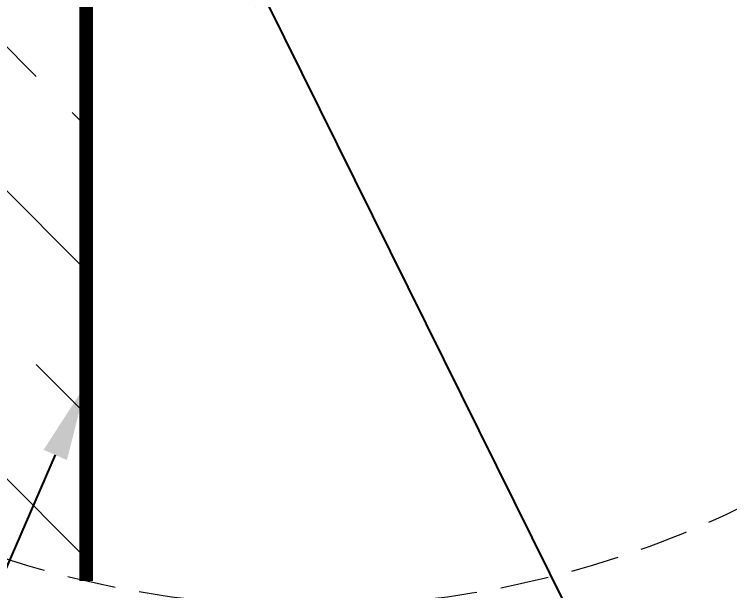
# Model space of a CAD drawing. Header units: millimetres. Extents: x 647 to 146539, y -131215 to 59.
# Drawn here: x 109575 to 109759.4, y -8114.2 to -7965.5 of the extents above; entities that cross this region are included whole.
import ezdxf
from ezdxf import colors
from ezdxf.entities.mleader import LeaderData, LeaderLine
from ezdxf.math import Vec2, Vec3

# ---------------------------------------------------------------- set-up
doc = ezdxf.new("R2010")
doc.units = ezdxf.units.MM
doc.linetypes.add('DASHED', pattern=[0.75, 0.5, -0.25])
for name, color, linetype, lineweight in [('G-Cienka', 4, 'Continuous', 9), ('G-Kreskowanie', 9, 'Continuous', 5), ('G-Przerywana', 8, 'DASHED', 15)]:
    doc.layers.add(name, color=color, linetype=linetype, lineweight=lineweight)
doc.styles.add('Arial-GG', font='arial.ttf')

msp = doc.modelspace()

# ---------------------------------------------------------------- hatches: boundary and pattern name
at = {"layer": 'G-Kreskowanie', "ltscale": 2}
h = msp.add_hatch(dxfattribs=at)
h.set_pattern_fill('ANSI33', color=256, scale=210, angle=90, style=0)
h.set_pattern_definition([(135, (-1491436.88, 726099.994), (-37.123106, -37.123106), []), (135, (-1491436.88, 726137.117), (-37.123106, -37.123106), [26.25, -13.125])])
edge = h.paths.add_edge_path()
edge.add_line((109506.04, -7876.33), (109593.54, -7876.33))
edge.add_line((109593.54, -7876.33), (109593.54, -8111.65))
edge.add_ellipse((109651.1, -7863.89), major_axis=(-254.36, 0), ratio=1, start_angle=283.0782, end_angle=436.9218, ccw=False)
edge.add_line((109593.54, -7616.13), (109593.54, -7851.13))
edge.add_line((109593.54, -7851.13), (109506.04, -7851.13))
edge.add_spline(control_points=[(109506.04, -7851.13), (109488.54, -7855.33), (109453.54, -7863.73), (109488.54, -7872.13), (109506.04, -7876.33)], knot_values=[0, 0, 0, 0, 0.5, 1, 1, 1, 1], degree=3, periodic=0)

# ---------------------------------------------------------------- linework, layer by layer
at = {"layer": 'G-Przerywana', "ltscale": 5}
msp.add_lwpolyline([(109593.54, -7616.13, 3.5, 3.5, 0), (109593.54, -8111.65, 0, 0, 0)], format="xyseb", dxfattribs=at)
at = {"layer": 'G-Przerywana', "ltscale": 25}
msp.add_circle((109651.1, -7863.89), 254.36, dxfattribs=at)

# ---------------------------------------------------------------- leaders
at = {"layer": 'G-Cienka', "ltscale": 0.8}
ml = msp.add_multileader_mtext('Standard', dxfattribs=at)
ml.set_content('Uszczelniająca taśma pęczniejąca\\Pnp. FORBENT typ S 18x23mm', color=2, style='Arial-GG')
ml.set_leader_properties(color=4)
ml.build(insert=Vec2(0, 0))
ml.multileader.update_dxf_attribs({"text_left_attachment_type": 5, "text_right_attachment_type": 5, "dogleg_length": 10, "arrow_head_size": 20})
ctx = ml.context
ctx.base_point, ctx.char_height, ctx.arrow_head_size, ctx.landing_gap_size, ctx.plane_origin = Vec3(109751.76, -8177.8), 20, 20, 5, Vec3(108637.67, -8227.64)
ctx.left_attachment, ctx.right_attachment = 5, 5
notes = []
notes.append((ctx, [(0, (1, 1, 0), (109746.76, -8177.8), (1, 0), 5, [(0, [(109631.13, -7944.39)], 0, [])])]))
ctx.mtext.insert, ctx.mtext.defined_height, ctx.mtext.line_spacing_style, ctx.mtext.flow_direction = Vec3(109756.76, -8117.8), 60, 2, 5
ml = msp.add_multileader_mtext('Standard', dxfattribs=at)
ml.set_content('Technologiczna przerwa\\Probocza w betonowaniu', color=2, style='Arial-GG')
ml.set_leader_properties(color=4)
ml.build(insert=Vec2(0, 0))
ml.multileader.update_dxf_attribs({"text_left_attachment_type": 5, "text_right_attachment_type": 5, "dogleg_length": 10, "arrow_head_size": 20})
ctx = ml.context
ctx.base_point, ctx.char_height, ctx.arrow_head_size, ctx.landing_gap_size, ctx.plane_origin = Vec3(109206.41, -8224.23), 20, 20, 5, Vec3(108947.07, -8276.52)
ctx.left_attachment, ctx.right_attachment = 5, 5
notes.append((ctx, [(0, (1, 1, 0), (109522.4, -8224.23), (-1, 0), 5, [(0, [(109593.54, -8060.81)], 0, [])])]))
ctx.mtext.insert, ctx.mtext.defined_height, ctx.mtext.line_spacing_style, ctx.mtext.flow_direction = Vec3(109211.41, -8164.23), 60, 2, 5
for ctx, leaders in notes:
    for number, flags, end, landing, length, lines in leaders:
        leader = LeaderData()
        leader.index, (leader.has_last_leader_line, leader.has_dogleg_vector, leader.attachment_direction) = number, flags
        leader.last_leader_point, leader.dogleg_vector, leader.dogleg_length = Vec3(end), Vec3(landing), length
        for number, points, colour, breaks in lines:
            line = LeaderLine()
            line.index, line.vertices, line.color, line.breaks = number, Vec3.list(points), colors.encode_raw_color(colour), breaks
            leader.lines.append(line)
        ctx.leaders.append(leader)

doc.saveas('drawing.dxf')
